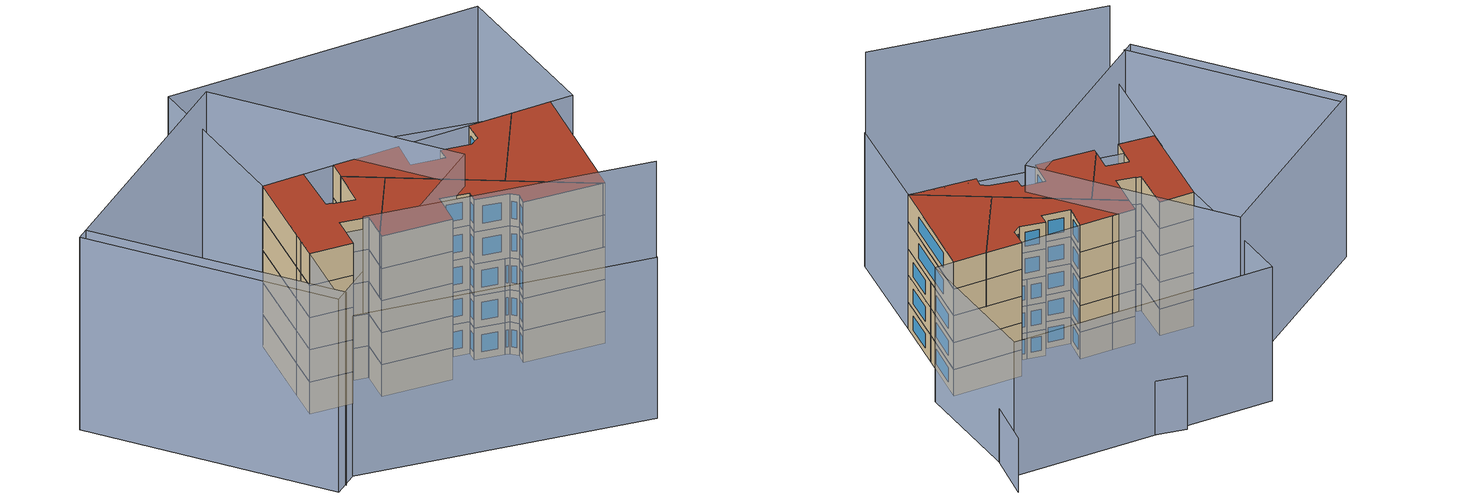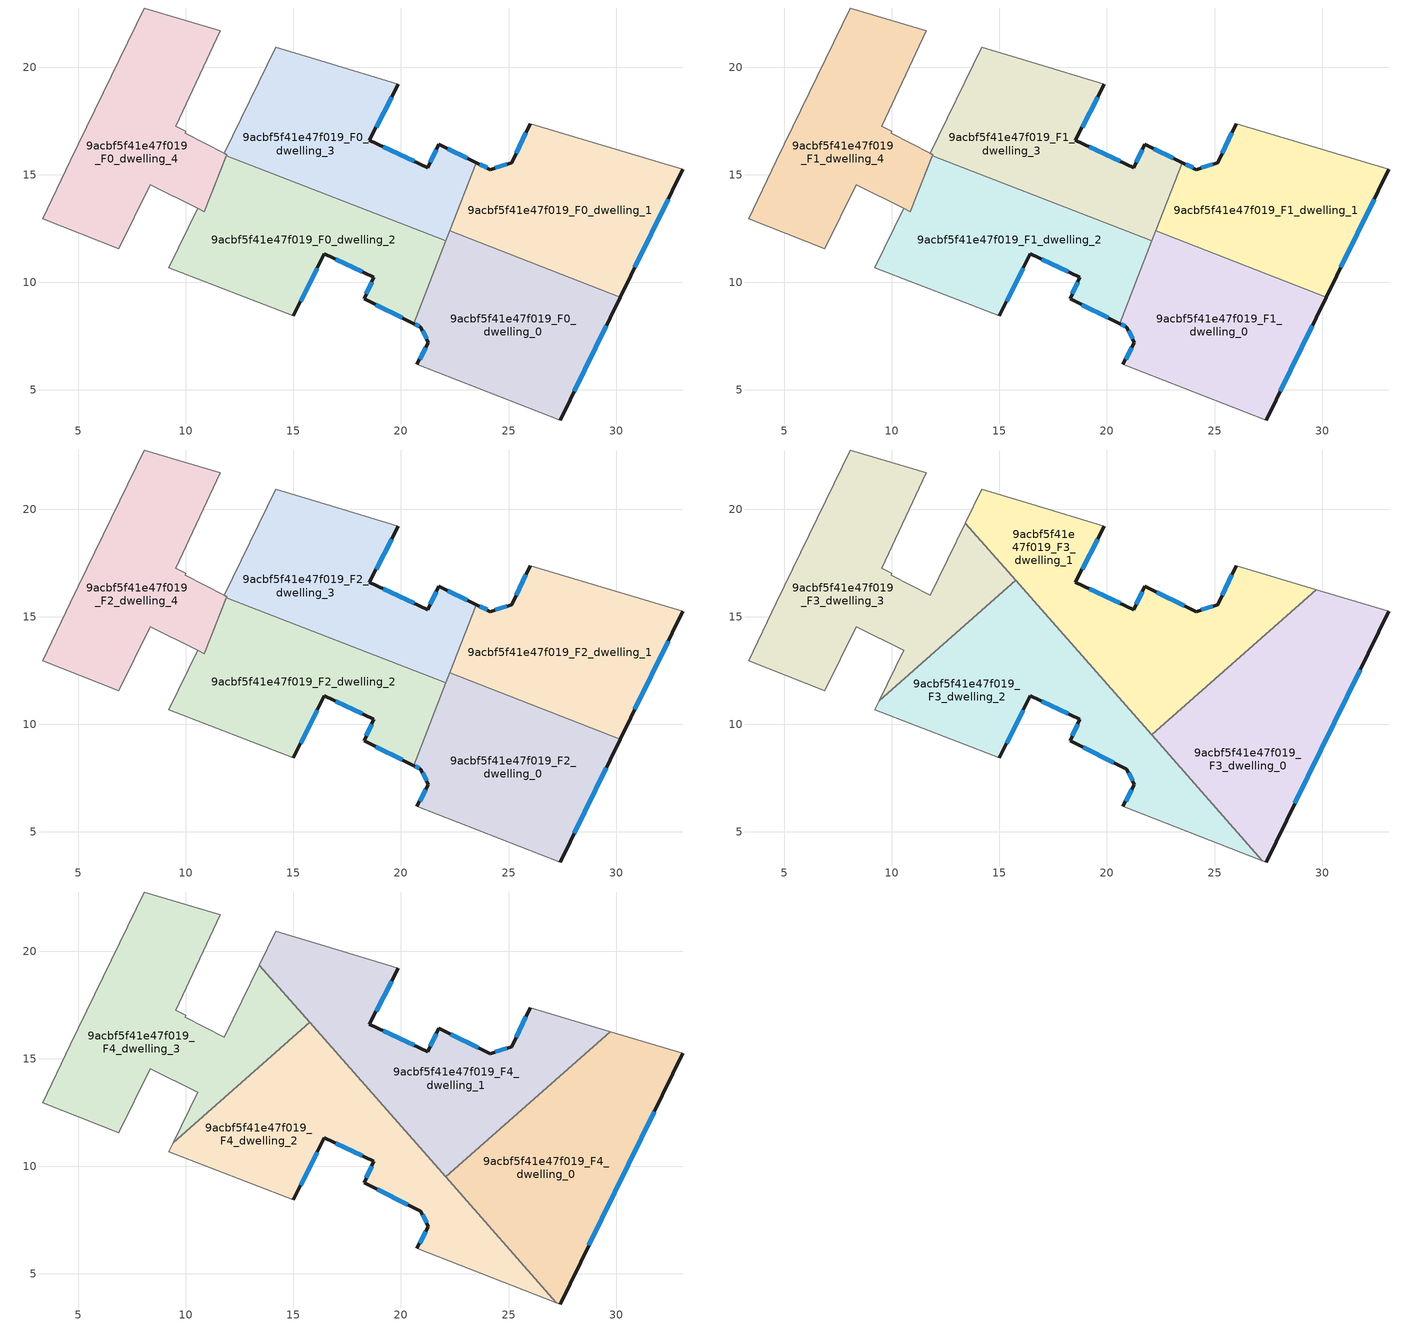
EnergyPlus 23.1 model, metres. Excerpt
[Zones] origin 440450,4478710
9acbf5f41e47f019_F0_dwelling_0
 floor ground (EU_floor_Construction): 30.19,9.32 27.4,3.6 20.74,6.2 21.27,7.2 20.92,7.92 20.59,8.08 22.27,12.39 z0
 wall outside (EU_wall_Construction): 20.59,8.08 20.92,7.92 21.27,7.2 20.74,6.2 / 27.4,3.6 30.19,9.32 z0:3
 wall to 9acbf5f41e47f019_F0_dwelling_1 (EU_wall_Construction): 30.19,9.32 22.27,12.39 z0:3
 wall adiabatic (EU_wall_Construction): 20.74,6.2 27.4,3.6 z0:3
 wall to 9acbf5f41e47f019_F0_dwelling_2 (EU_wall_Construction): 22.08,11.93 20.59,8.08 z0:3
 wall to 9acbf5f41e47f019_F0_dwelling_3 (EU_wall_Construction): 22.27,12.39 22.08,11.93 z0:3
 window (EU_Window_Construction): 21.15,6.97 20.86,6.43 / 21,7.75 21.19,7.37 / 20.67,8.04 20.84,7.96 / 28.05,4.94 29.54,7.98 z0.7:2.3
9acbf5f41e47f019_F0_dwelling_1
 floor ground (EU_floor_Construction): 33.1,15.26 30.19,9.32 22.27,12.39 23.5,15.56 24.16,15.24 25.14,15.57 26.01,17.38 z0
 wall outside (EU_wall_Construction): 26.01,17.38 25.14,15.57 24.16,15.24 23.5,15.56 / 30.19,9.32 33.1,15.26 z0:3
 wall adiabatic (EU_wall_Construction): 33.1,15.26 26.01,17.38 z0:3
 wall to 9acbf5f41e47f019_F0_dwelling_3 (EU_wall_Construction): 23.5,15.56 22.27,12.39 z0:3
 window (EU_Window_Construction): 24.91,15.49 24.39,15.32 / 25.8,16.95 25.35,15.99 / 30.87,10.71 32.42,13.87 / 24,15.32 23.65,15.49 z0.7:2.3
9acbf5f41e47f019_F0_dwelling_2
 floor ground (EU_floor_Construction): 22.09,11.92 20.59,8.08 18.28,9.24 18.74,10.23 16.44,11.34 15,8.44 9.2,10.67 10.55,13.44 10.87,13.28 11.88,15.89 z0
 wall outside (EU_wall_Construction): 15,8.44 16.44,11.34 18.74,10.23 18.28,9.24 20.59,8.08 z0:3
 wall adiabatic (EU_wall_Construction): 11.88,15.89 10.87,13.28 10.55,13.44 9.2,10.67 15,8.44 z0:3
 wall to 9acbf5f41e47f019_F0_dwelling_3 (EU_wall_Construction): 22.09,11.92 11.88,15.89 z0:3
 window (EU_Window_Construction): 18.83,8.97 20.05,8.35 / 18.63,10 18.39,9.47 / 16.98,11.08 18.2,10.49 / 15.33,9.12 16.1,10.66 z0.7:2.3
9acbf5f41e47f019_F0_dwelling_3
 floor ground (EU_floor_Construction): 19.87,19.2 18.53,16.61 21.25,15.33 21.76,16.41 23.5,15.56 22.09,11.92 11.88,15.89 11.9,15.94 11.78,15.99 14.18,20.92 16.5,20.23 z0
 wall outside (EU_wall_Construction): 23.5,15.56 21.76,16.41 21.25,15.33 18.53,16.61 19.87,19.2 z0:3
 wall adiabatic (EU_wall_Construction): 19.87,19.2 16.5,20.23 14.18,20.92 11.78,15.99 11.9,15.94 11.88,15.89 z0:3
 window (EU_Window_Construction): 18.84,17.21 19.56,18.6 / 20.61,15.63 19.17,16.31 / 21.64,16.16 21.37,15.58 / 23.09,15.76 22.17,16.21 z0.7:2.3
9acbf5f41e47f019_F0_dwelling_4
 floor ground (EU_floor_Construction): 11.59,21.69 9.54,17.24 9.99,17.02 9.97,16.92 11.78,16 11.9,15.93 10.87,13.28 10.55,13.44 8.35,14.53 6.88,11.57 3.35,12.96 4.62,15.65 8.07,22.75 z0
 wall adiabatic (EU_wall_Construction): 11.78,16 9.97,16.92 9.99,17.02 9.54,17.24 11.59,21.69 8.07,22.75 4.62,15.65 3.35,12.96 6.88,11.57 8.35,14.53 10.55,13.44 10.87,13.28 11.9,15.93 11.78,15.99 z0:3; 11.78,15.99,3 11.78,15.99,0 11.78,16,0
9acbf5f41e47f019_F1_dwelling_0
 floor to 9acbf5f41e47f019_F0_dwelling_0 (EU_floor_Construction): 30.19,9.32 27.4,3.6 20.74,6.2 21.27,7.2 20.92,7.92 20.59,8.08 22.27,12.39 z3
 wall outside (EU_wall_Construction): 20.59,8.08 20.92,7.92 21.27,7.2 20.74,6.2 / 27.4,3.6 30.19,9.32 z3:6
 wall to 9acbf5f41e47f019_F1_dwelling_1 (EU_wall_Construction): 30.19,9.32 22.27,12.39 z3:6
 wall adiabatic (EU_wall_Construction): 20.74,6.2 27.4,3.6 z3:6
 wall to 9acbf5f41e47f019_F1_dwelling_2 (EU_wall_Construction): 22.08,11.93 20.59,8.08 z3:6
 wall to 9acbf5f41e47f019_F1_dwelling_3 (EU_wall_Construction): 22.27,12.39 22.08,11.93 z3:6
 window (EU_Window_Construction): 21.15,6.97 20.86,6.43 / 21,7.75 21.19,7.37 / 20.67,8.04 20.84,7.96 / 28.05,4.94 29.54,7.98 z3.7:5.3
9acbf5f41e47f019_F1_dwelling_1
 floor to 9acbf5f41e47f019_F0_dwelling_1 (EU_floor_Construction): 33.1,15.26 30.19,9.32 22.27,12.39 23.5,15.56 24.16,15.24 25.14,15.57 26.01,17.38 z3
 wall outside (EU_wall_Construction): 26.01,17.38 25.14,15.57 24.16,15.24 23.5,15.56 / 30.19,9.32 33.1,15.26 z3:6
 wall adiabatic (EU_wall_Construction): 33.1,15.26 26.01,17.38 z3:6
 wall to 9acbf5f41e47f019_F1_dwelling_3 (EU_wall_Construction): 23.5,15.56 22.27,12.39 z3:6
 window (EU_Window_Construction): 24.91,15.49 24.39,15.32 / 25.8,16.95 25.35,15.99 / 30.87,10.71 32.42,13.87 / 24,15.32 23.65,15.49 z3.7:5.3
9acbf5f41e47f019_F1_dwelling_2
 floor to 9acbf5f41e47f019_F0_dwelling_2 (EU_floor_Construction): 22.09,11.92 20.59,8.08 18.28,9.24 18.74,10.23 16.44,11.34 15,8.44 9.2,10.67 10.55,13.44 10.87,13.28 11.88,15.89 z3
 wall outside (EU_wall_Construction): 15,8.44 16.44,11.34 18.74,10.23 18.28,9.24 20.59,8.08 z3:6
 wall adiabatic (EU_wall_Construction): 11.88,15.89 10.87,13.28 10.55,13.44 9.2,10.67 15,8.44 z3:6
 wall to 9acbf5f41e47f019_F1_dwelling_3 (EU_wall_Construction): 22.09,11.92 11.88,15.89 z3:6
 window (EU_Window_Construction): 18.83,8.97 20.05,8.35 / 18.63,10 18.39,9.47 / 16.98,11.08 18.2,10.49 / 15.33,9.12 16.1,10.66 z3.7:5.3
9acbf5f41e47f019_F1_dwelling_3
 floor to 9acbf5f41e47f019_F0_dwelling_3 (EU_floor_Construction): 19.87,19.2 18.53,16.61 21.25,15.33 21.76,16.41 23.5,15.56 22.09,11.92 11.88,15.89 11.9,15.94 11.78,15.99 14.18,20.92 16.5,20.23 z3
 wall outside (EU_wall_Construction): 23.5,15.56 21.76,16.41 21.25,15.33 18.53,16.61 19.87,19.2 z3:6
 wall adiabatic (EU_wall_Construction): 19.87,19.2 16.5,20.23 14.18,20.92 11.78,15.99 11.9,15.94 11.88,15.89 z3:6
 window (EU_Window_Construction): 18.84,17.21 19.56,18.6 / 20.61,15.63 19.17,16.31 / 21.64,16.16 21.37,15.58 / 23.09,15.76 22.17,16.21 z3.7:5.3
9acbf5f41e47f019_F1_dwelling_4
 floor to 9acbf5f41e47f019_F0_dwelling_4 (EU_floor_Construction): 11.59,21.69 9.54,17.24 9.99,17.02 9.97,16.92 11.78,15.99 11.9,15.93 10.87,13.28 10.55,13.44 8.35,14.53 6.88,11.57 3.35,12.96 4.62,15.65 8.07,22.75 z3
 wall adiabatic (EU_wall_Construction): 11.78,16 9.97,16.92 9.99,17.02 9.54,17.24 11.59,21.69 8.07,22.75 4.62,15.65 3.35,12.96 6.88,11.57 8.35,14.53 10.55,13.44 10.87,13.28 11.9,15.93 11.78,15.99 z3:6; 11.78,15.99,6 11.78,15.99,3 11.78,16,3
9acbf5f41e47f019_F2_dwelling_0
 floor to 9acbf5f41e47f019_F1_dwelling_0 (EU_floor_Construction): 30.19,9.32 27.4,3.6 20.74,6.2 21.27,7.2 20.92,7.92 20.59,8.08 22.27,12.39 z6
 wall outside (EU_wall_Construction): 20.59,8.08 20.92,7.92 21.27,7.2 20.74,6.2 / 27.4,3.6 30.19,9.32 z6:9
 wall to 9acbf5f41e47f019_F2_dwelling_1 (EU_wall_Construction): 30.19,9.32 22.27,12.39 z6:9
 wall adiabatic (EU_wall_Construction): 20.74,6.2 27.4,3.6 z6:9
 wall to 9acbf5f41e47f019_F2_dwelling_2 (EU_wall_Construction): 22.08,11.93 20.59,8.08 z6:9
 wall to 9acbf5f41e47f019_F2_dwelling_3 (EU_wall_Construction): 22.27,12.39 22.08,11.93 z6:9
 window (EU_Window_Construction): 21.15,6.97 20.86,6.43 / 21,7.75 21.19,7.37 / 20.67,8.04 20.84,7.96 / 28.05,4.94 29.54,7.98 z6.7:8.3
9acbf5f41e47f019_F2_dwelling_1
 floor to 9acbf5f41e47f019_F1_dwelling_1 (EU_floor_Construction): 33.1,15.26 30.19,9.32 22.27,12.39 23.5,15.56 24.16,15.24 25.14,15.57 26.01,17.38 z6
 wall outside (EU_wall_Construction): 26.01,17.38 25.14,15.57 24.16,15.24 23.5,15.56 / 30.19,9.32 33.1,15.26 z6:9
 wall adiabatic (EU_wall_Construction): 33.1,15.26 26.01,17.38 z6:9
 wall to 9acbf5f41e47f019_F2_dwelling_3 (EU_wall_Construction): 23.5,15.56 22.27,12.39 z6:9
 window (EU_Window_Construction): 24.91,15.49 24.39,15.32 / 25.8,16.95 25.35,15.99 / 30.87,10.71 32.42,13.87 / 24,15.32 23.65,15.49 z6.7:8.3
9acbf5f41e47f019_F2_dwelling_2
 floor to 9acbf5f41e47f019_F1_dwelling_2 (EU_floor_Construction): 22.09,11.92 20.59,8.08 18.28,9.24 18.74,10.23 16.44,11.34 15,8.44 9.2,10.67 10.55,13.44 10.87,13.28 11.88,15.89 z6
 wall outside (EU_wall_Construction): 15,8.44 16.44,11.34 18.74,10.23 18.28,9.24 20.59,8.08 z6:9
 wall adiabatic (EU_wall_Construction): 11.88,15.89 10.87,13.28 10.55,13.44 9.2,10.67 15,8.44 z6:9
 wall to 9acbf5f41e47f019_F2_dwelling_3 (EU_wall_Construction): 22.09,11.92 11.88,15.89 z6:9
 window (EU_Window_Construction): 18.83,8.97 20.05,8.35 / 18.63,10 18.39,9.47 / 16.98,11.08 18.2,10.49 / 15.33,9.12 16.1,10.66 z6.7:8.3
9acbf5f41e47f019_F2_dwelling_3
 floor to 9acbf5f41e47f019_F1_dwelling_3 (EU_floor_Construction): 19.87,19.2 18.53,16.61 21.25,15.33 21.76,16.41 23.5,15.56 22.09,11.92 11.88,15.89 11.9,15.94 11.78,15.99 14.18,20.92 16.5,20.23 z6
 wall outside (EU_wall_Construction): 23.5,15.56 21.76,16.41 21.25,15.33 18.53,16.61 19.87,19.2 z6:9
 wall adiabatic (EU_wall_Construction): 19.87,19.2 16.5,20.23 14.18,20.92 11.78,15.99 11.9,15.94 11.88,15.89 z6:9
 window (EU_Window_Construction): 18.84,17.21 19.56,18.6 / 20.61,15.63 19.17,16.31 / 21.64,16.16 21.37,15.58 / 23.09,15.76 22.17,16.21 z6.7:8.3
9acbf5f41e47f019_F2_dwelling_4
 floor to 9acbf5f41e47f019_F1_dwelling_4 (EU_floor_Construction): 11.59,21.69 9.54,17.24 9.99,17.02 9.97,16.92 11.78,15.99 11.9,15.93 10.87,13.28 10.55,13.44 8.35,14.53 6.88,11.57 3.35,12.96 4.62,15.65 8.07,22.75 z6
 wall adiabatic (EU_wall_Construction): 11.78,16 9.97,16.92 9.99,17.02 9.54,17.24 11.59,21.69 8.07,22.75 4.62,15.65 3.35,12.96 6.88,11.57 8.35,14.53 10.55,13.44 10.87,13.28 11.9,15.93 11.78,15.99 z6:9; 11.78,15.99,9 11.78,15.99,6 11.78,16,6
9acbf5f41e47f019_F3_dwelling_0
 floor to 9acbf5f41e47f019_F2_dwelling_0 (EU_floor_Construction): 30.19,9.32 27.4,3.6 27.22,3.67 22.07,9.52 24.39,11.57 z9
 floor to 9acbf5f41e47f019_F2_dwelling_1 (EU_floor_Construction): 33.1,15.26 30.19,9.32 24.39,11.57 29.73,16.26 z9
 wall outside (EU_wall_Construction): 27.4,3.6 33.1,15.26 z9:12
 wall adiabatic (EU_wall_Construction): 27.22,3.67 27.4,3.6 / 33.1,15.26 29.73,16.26 z9:12
 wall to 9acbf5f41e47f019_F3_dwelling_1 (EU_wall_Construction): 29.73,16.26 22.07,9.52 z9:12
 wall to 9acbf5f41e47f019_F3_dwelling_2 (EU_wall_Construction): 22.07,9.52 27.22,3.67 z9:12
 window (EU_Window_Construction): 28.73,6.33 31.76,12.53 z9.7:11.3
9acbf5f41e47f019_F3_dwelling_1
 floor to 9acbf5f41e47f019_F2_dwelling_1 (EU_floor_Construction): 29.73,16.26 24.39,11.57 22.27,12.39 23.5,15.56 24.16,15.24 25.14,15.57 26.01,17.38 z9
 floor to 9acbf5f41e47f019_F2_dwelling_3 (EU_floor_Construction): 19.87,19.2 18.53,16.61 21.25,15.33 21.76,16.41 23.5,15.56 22.09,11.92 18.84,13.18 13.41,19.35 14.18,20.92 16.5,20.23 z9
 floor to 9acbf5f41e47f019_F2_dwelling_2 (EU_floor_Construction): 22.09,11.92 21.43,10.24 18.84,13.18 z9
 floor to 9acbf5f41e47f019_F2_dwelling_0 (EU_floor_Construction): 24.39,11.57 22.07,9.52 21.43,10.24 22.27,12.39 z9
 wall outside (EU_wall_Construction): 26.01,17.38 25.14,15.57 24.16,15.24 21.76,16.41 21.25,15.33 / 21.24,15.33 18.53,16.61 19.87,19.2 z9:12; 21.25,15.33,12 21.25,15.33,9 21.24,15.33,9
 wall adiabatic (EU_wall_Construction): 29.73,16.26 26.01,17.38 / 19.87,19.2 16.5,20.23 14.18,20.92 13.41,19.35 z9:12
 wall to 9acbf5f41e47f019_F3_dwelling_3 (EU_wall_Construction): 13.41,19.35 15.75,16.69 z9:12
 wall to 9acbf5f41e47f019_F3_dwelling_2 (EU_wall_Construction): 15.75,16.69 22.07,9.52 z9:12
 window (EU_Window_Construction): 23.6,15.51 22.32,16.14 / 24.91,15.49 24.39,15.32 / 25.8,16.95 25.35,15.99 / 18.84,17.21 19.56,18.6 / 20.61,15.63 19.16,16.31 / 21.64,16.16 21.37,15.58 z9.7:11.3
9acbf5f41e47f019_F3_dwelling_2
 floor to 9acbf5f41e47f019_F2_dwelling_2 (EU_floor_Construction): 18.84,13.18 21.43,10.24 20.59,8.08 18.28,9.24 18.74,10.23 16.44,11.34 15,8.44 9.2,10.67 9.41,11.1 13.94,15.09 z9
 floor to 9acbf5f41e47f019_F2_dwelling_0 (EU_floor_Construction): 21.43,10.24 27.22,3.67 20.74,6.2 21.27,7.2 20.92,7.92 20.59,8.08 z9
 floor to 9acbf5f41e47f019_F2_dwelling_3 (EU_floor_Construction): 15.75,16.69 18.84,13.18 13.94,15.09 z9
 wall outside (EU_wall_Construction): 15,8.44 16.44,11.34 18.74,10.23 18.28,9.24 20.92,7.92 21.27,7.2 20.74,6.2 z9:12
 wall adiabatic (EU_wall_Construction): 9.41,11.1 9.2,10.67 15,8.44 / 20.74,6.2 27.22,3.67 z9:12
 wall to 9acbf5f41e47f019_F3_dwelling_3 (EU_wall_Construction): 15.75,16.69 9.41,11.1 z9:12
 window (EU_Window_Construction): 21.15,6.97 20.86,6.43 / 21,7.75 21.19,7.37 / 18.9,8.93 20.3,8.23 / 18.63,10 18.39,9.47 / 16.98,11.08 18.2,10.49 / 15.33,9.12 16.1,10.66 z9.7:11.3
9acbf5f41e47f019_F3_dwelling_3
 floor outside (EU_floor_Construction): 15.75,16.69 13.94,15.09 9.41,11.1 z9
 floor to 9acbf5f41e47f019_F2_dwelling_3 (EU_floor_Construction): 13.41,19.35 15.75,16.69 13.94,15.09 11.88,15.89 11.9,15.94 11.78,15.99 z9
 floor to 9acbf5f41e47f019_F2_dwelling_4 (EU_floor_Construction): 11.59,21.69 9.54,17.24 9.99,17.02 9.97,16.92 11.78,15.99 11.9,15.93 11.88,15.89 10.87,13.28 10.55,13.44 8.35,14.53 6.88,11.57 3.35,12.96 4.62,15.65 8.07,22.75 z9
 floor to 9acbf5f41e47f019_F2_dwelling_2 (EU_floor_Construction): 13.94,15.09 9.41,11.1 10.55,13.44 10.87,13.28 11.88,15.89 z9
 wall adiabatic (EU_wall_Construction): 13.41,19.35 11.78,15.99 9.97,16.92 9.99,17.02 9.54,17.24 11.59,21.69 8.07,22.75 4.62,15.65 3.35,12.96 6.88,11.57 8.35,14.53 10.55,13.44 9.41,11.1 z9:12
9acbf5f41e47f019_F4_dwelling_0
 floor to 9acbf5f41e47f019_F3_dwelling_0 (EU_floor_Construction): 33.1,15.26 27.4,3.6 27.22,3.67 22.07,9.52 29.73,16.26 z12
 wall outside (EU_wall_Construction): 27.4,3.6 33.1,15.26 z12:15
 wall adiabatic (EU_wall_Construction): 27.22,3.67 27.4,3.6 / 33.1,15.26 29.73,16.26 z12:15
 wall to 9acbf5f41e47f019_F4_dwelling_1 (EU_wall_Construction): 29.73,16.26 22.07,9.52 z12:15
 wall to 9acbf5f41e47f019_F4_dwelling_2 (EU_wall_Construction): 22.07,9.52 27.22,3.67 z12:15
 window (EU_Window_Construction): 28.73,6.33 31.76,12.53 z12.7:14.3
 roof outside (EU_roof_Construction): 27.4,3.6 33.1,15.26 29.73,16.26 22.07,9.52 27.22,3.67 z15
9acbf5f41e47f019_F4_dwelling_1
 floor to 9acbf5f41e47f019_F3_dwelling_1 (EU_floor_Construction): 29.73,16.26 22.07,9.52 13.41,19.35 14.18,20.92 16.5,20.23 19.87,19.2 18.53,16.61 21.24,15.33 21.76,16.41 24.16,15.24 25.14,15.57 26.01,17.38 z12
 wall outside (EU_wall_Construction): 26.01,17.38 25.14,15.57 24.16,15.24 21.76,16.41 21.25,15.33 / 21.24,15.33 18.53,16.61 19.87,19.2 z12:15; 21.25,15.33,15 21.25,15.33,12 21.24,15.33,12
 wall adiabatic (EU_wall_Construction): 29.73,16.26 26.01,17.38 / 19.87,19.2 16.5,20.23 14.18,20.92 13.41,19.35 z12:15
 wall to 9acbf5f41e47f019_F4_dwelling_3 (EU_wall_Construction): 13.41,19.35 15.75,16.69 z12:15
 wall to 9acbf5f41e47f019_F4_dwelling_2 (EU_wall_Construction): 15.75,16.69 22.07,9.52 z12:15
 window (EU_Window_Construction): 23.6,15.51 22.32,16.14 / 24.91,15.49 24.39,15.32 / 25.8,16.95 25.35,15.99 / 18.84,17.21 19.56,18.6 / 20.61,15.63 19.16,16.31 / 21.64,16.16 21.37,15.58 z12.7:14.3
 roof outside (EU_roof_Construction): 29.73,16.26 26.01,17.38 25.14,15.57 24.16,15.24 21.76,16.41 21.25,15.33 18.53,16.61 19.87,19.2 16.5,20.23 14.18,20.92 13.41,19.35 22.07,9.52 z15
9acbf5f41e47f019_F4_dwelling_2
 floor to 9acbf5f41e47f019_F3_dwelling_2 (EU_floor_Construction): 18.74,10.23 16.44,11.34 15,8.44 9.2,10.67 9.41,11.1 15.75,16.69 27.22,3.67 20.74,6.2 21.27,7.2 20.92,7.92 18.28,9.24 z12
 wall outside (EU_wall_Construction): 15,8.44 16.44,11.34 18.74,10.23 18.28,9.24 20.92,7.92 21.27,7.2 20.74,6.2 z12:15
 wall adiabatic (EU_wall_Construction): 9.41,11.1 9.2,10.67 15,8.44 / 20.74,6.2 27.22,3.67 z12:15
 wall to 9acbf5f41e47f019_F4_dwelling_3 (EU_wall_Construction): 15.75,16.69 9.41,11.1 z12:15
 window (EU_Window_Construction): 21.15,6.97 20.86,6.43 / 21,7.75 21.19,7.37 / 18.9,8.93 20.3,8.23 / 18.63,10 18.39,9.47 / 16.98,11.08 18.2,10.49 / 15.33,9.12 16.1,10.66 z12.7:14.3
 roof outside (EU_roof_Construction): 27.22,3.67 15.75,16.69 9.41,11.1 9.2,10.67 15,8.44 16.44,11.34 18.74,10.23 18.28,9.24 20.92,7.92 21.27,7.2 20.74,6.2 z15
9acbf5f41e47f019_F4_dwelling_3
 floor to 9acbf5f41e47f019_F3_dwelling_3 (EU_floor_Construction): 13.41,19.35 15.75,16.69 9.41,11.1 10.55,13.44 8.35,14.53 6.88,11.57 3.35,12.96 4.62,15.65 8.07,22.75 11.59,21.69 9.54,17.24 9.99,17.02 9.97,16.92 11.78,15.99 z12
 wall adiabatic (EU_wall_Construction): 13.41,19.35 11.78,15.99 9.97,16.92 9.99,17.02 9.54,17.24 11.59,21.69 8.07,22.75 4.62,15.65 3.35,12.96 6.88,11.57 8.35,14.53 10.55,13.44 9.41,11.1 z12:15
 roof outside (EU_roof_Construction): 15.75,16.69 13.41,19.35 11.78,15.99 9.97,16.92 9.99,17.02 9.54,17.24 11.59,21.69 8.07,22.75 4.62,15.65 3.35,12.96 6.88,11.57 8.35,14.53 10.55,13.44 9.41,11.1 z15
shading: -0.11,3.66 22.12,-7.17 z0:24; -10.02,24.78 -2.32,3.43 / -11.08,24.4 11.63,32.52 / 11.63,32.52 19.25,11.23 / 19.25,11.23 -3.47,3.11 / -3.47,3.11 -11.08,24.4 z0:18; 22.17,-7.22 -1.02,3.98 / -1.02,3.98 4.21,14.81 / 4.21,14.81 27.4,3.6 / 27.4,3.6 22.17,-7.22 / 35.02,14.66 8.06,22.75 / 8.06,22.75 12.51,37.55 / 12.51,37.55 39.47,29.46 / 39.47,29.46 35.02,14.66 z0:15; 41.24,31.72 38.63,26.69 / 38.63,26.69 21.88,35.38 z0:6
[Building]
EU S2 Campaign: North Axis=0; Terrain=City; Solar Distribution=FullExterior
[Site:Location]
Madrid: Latitude=40.5; Longitude=-3.5; Time Zone=1; Elevation=609
[SizingPeriod:WeatherFileDays]
AnnualSizingPeriod: Begin Month=1; Begin Day of Month=1; End Month=12; End Day of Month=31; Day of Week for Start Day=Monday; Use Weather File Daylight Saving Period=No; Use Weather File Rain and Snow Indicators=No
[MATERIAL]
EU_InternalMass_Material: Roughness=MediumRough; Thickness=0.1; Conductivity=1; Density=1800; Specific Heat=900; Thermal Absorptance=0.9; Solar Absorptance=0.7; Visible Absorptance=0.7
[MATERIAL:NOMASS] Roughness=MediumRough; Thermal Absorptance=0.9; Solar Absorptance=0.7; Visible Absorptance=0.7
Name | Thermal Resistance
EU_wall_NoMass | 0.419739
EU_roof_NoMass | 0.352165
EU_floor_NoMass | 0.608284
[WINDOWMATERIAL:SIMPLEGLAZINGSYSTEM]
EU_Window_SimpleGlazing: UFactor=4.8352; Solar Heat Gain Coefficient=0.85; Visible Transmittance=0.85
[CONSTRUCTION]
EU_wall_Construction: EU_wall_NoMass
EU_roof_Construction: EU_roof_NoMass
EU_floor_Construction: EU_floor_NoMass
EU_InternalMass_Construction: EU_InternalMass_Material
EU_Window_Construction: EU_Window_SimpleGlazing
[ZONE] Type=1; Multiplier=1; Ceiling Height=autocalculate; Floor Area=autocalculate; Part of Total Floor Area=Yes
Name | Volume
9acbf5f41e47f019_F0_dwelling_0; 9acbf5f41e47f019_F1_dwelling_0; 9acbf5f41e47f019_F2_dwelling_0 | 152.292
9acbf5f41e47f019_F3_dwelling_0; 9acbf5f41e47f019_F4_dwelling_0 | 190.3125
9acbf5f41e47f019_F0_dwelling_1; 9acbf5f41e47f019_F1_dwelling_1; 9acbf5f41e47f019_F2_dwelling_1 | 152.289
9acbf5f41e47f019_F3_dwelling_1; 9acbf5f41e47f019_F4_dwelling_1 | 190.345
9acbf5f41e47f019_F0_dwelling_2; 9acbf5f41e47f019_F1_dwelling_2; 9acbf5f41e47f019_F2_dwelling_2 | 156.729
9acbf5f41e47f019_F3_dwelling_2; 9acbf5f41e47f019_F4_dwelling_2 | 190.397
9acbf5f41e47f019_F0_dwelling_3; 9acbf5f41e47f019_F1_dwelling_3; 9acbf5f41e47f019_F2_dwelling_3 | 152.59
9acbf5f41e47f019_F3_dwelling_3; 9acbf5f41e47f019_F4_dwelling_3 | 190.436
9acbf5f41e47f019_F0_dwelling_4 | 147.595
9acbf5f41e47f019_F1_dwelling_4; 9acbf5f41e47f019_F2_dwelling_4 | 147.597
[INTERNALMASS] Construction=EU_InternalMass_Construction
Name | Zone or ZoneList | Surface Area
9acbf5f41e47f019_F0_dwelling_0_EU_InternalMass | 9acbf5f41e47f019_F0_dwelling_0 | 50.7627
9acbf5f41e47f019_F0_dwelling_1_EU_InternalMass | 9acbf5f41e47f019_F0_dwelling_1 | 50.7638
9acbf5f41e47f019_F0_dwelling_2_EU_InternalMass | 9acbf5f41e47f019_F0_dwelling_2 | 52.2445
9acbf5f41e47f019_F0_dwelling_3_EU_InternalMass | 9acbf5f41e47f019_F0_dwelling_3 | 50.8629
9acbf5f41e47f019_F0_dwelling_4_EU_InternalMass | 9acbf5f41e47f019_F0_dwelling_4 | 49.2003
9acbf5f41e47f019_F1_dwelling_0_EU_InternalMass | 9acbf5f41e47f019_F1_dwelling_0 | 50.7627
9acbf5f41e47f019_F1_dwelling_1_EU_InternalMass | 9acbf5f41e47f019_F1_dwelling_1 | 50.7638
9acbf5f41e47f019_F1_dwelling_2_EU_InternalMass | 9acbf5f41e47f019_F1_dwelling_2 | 52.2445
9acbf5f41e47f019_F1_dwelling_3_EU_InternalMass | 9acbf5f41e47f019_F1_dwelling_3 | 50.8629
9acbf5f41e47f019_F1_dwelling_4_EU_InternalMass | 9acbf5f41e47f019_F1_dwelling_4 | 49.2003
9acbf5f41e47f019_F2_dwelling_0_EU_InternalMass | 9acbf5f41e47f019_F2_dwelling_0 | 50.7627
9acbf5f41e47f019_F2_dwelling_1_EU_InternalMass | 9acbf5f41e47f019_F2_dwelling_1 | 50.7638
9acbf5f41e47f019_F2_dwelling_2_EU_InternalMass | 9acbf5f41e47f019_F2_dwelling_2 | 52.2445
9acbf5f41e47f019_F2_dwelling_3_EU_InternalMass | 9acbf5f41e47f019_F2_dwelling_3 | 50.8629
9acbf5f41e47f019_F2_dwelling_4_EU_InternalMass | 9acbf5f41e47f019_F2_dwelling_4 | 49.2003
9acbf5f41e47f019_F3_dwelling_0_EU_InternalMass | 9acbf5f41e47f019_F3_dwelling_0 | 63.4372
9acbf5f41e47f019_F3_dwelling_1_EU_InternalMass | 9acbf5f41e47f019_F3_dwelling_1 | 63.4423
9acbf5f41e47f019_F3_dwelling_2_EU_InternalMass | 9acbf5f41e47f019_F3_dwelling_2 | 63.4662
9acbf5f41e47f019_F3_dwelling_3_EU_InternalMass | 9acbf5f41e47f019_F3_dwelling_3 | 63.4777
9acbf5f41e47f019_F4_dwelling_0_EU_InternalMass | 9acbf5f41e47f019_F4_dwelling_0 | 63.4372
9acbf5f41e47f019_F4_dwelling_1_EU_InternalMass | 9acbf5f41e47f019_F4_dwelling_1 | 63.4423
9acbf5f41e47f019_F4_dwelling_2_EU_InternalMass | 9acbf5f41e47f019_F4_dwelling_2 | 63.4662
9acbf5f41e47f019_F4_dwelling_3_EU_InternalMass | 9acbf5f41e47f019_F4_dwelling_3 | 63.4777
[OTHEREQUIPMENT] Fuel Type=Electricity; Design Level Calculation Method=Watts/Area; Power per Zone Floor Area=1; Fraction Latent=0; Fraction Radiant=0; Fraction Lost=0; Carbon Dioxide Generation Rate=0; EndUse Subcategory=EU_Step8_InternalGains
Name | Zone or ZoneList or Space or SpaceList | Schedule
EU_Step8_InternalGain_9acbf5f41e47f019_F0_dwelling_0_f000 | 9acbf5f41e47f019_F0_dwelling_0 | EU_Step8_GainSchedule_9acbf5f41e47f019_F0_dwelling_0_f000
EU_Step8_InternalGain_9acbf5f41e47f019_F0_dwelling_1_f000 | 9acbf5f41e47f019_F0_dwelling_1 | EU_Step8_GainSchedule_9acbf5f41e47f019_F0_dwelling_1_f000
EU_Step8_InternalGain_9acbf5f41e47f019_F0_dwelling_2_f000 | 9acbf5f41e47f019_F0_dwelling_2 | EU_Step8_GainSchedule_9acbf5f41e47f019_F0_dwelling_2_f000
EU_Step8_InternalGain_9acbf5f41e47f019_F0_dwelling_3_f000 | 9acbf5f41e47f019_F0_dwelling_3 | EU_Step8_GainSchedule_9acbf5f41e47f019_F0_dwelling_3_f000
EU_Step8_InternalGain_9acbf5f41e47f019_F0_dwelling_4_f000 | 9acbf5f41e47f019_F0_dwelling_4 | EU_Step8_GainSchedule_9acbf5f41e47f019_F0_dwelling_4_f000
EU_Step8_InternalGain_9acbf5f41e47f019_F1_dwelling_0_f000 | 9acbf5f41e47f019_F1_dwelling_0 | EU_Step8_GainSchedule_9acbf5f41e47f019_F1_dwelling_0_f000
EU_Step8_InternalGain_9acbf5f41e47f019_F1_dwelling_1_f000 | 9acbf5f41e47f019_F1_dwelling_1 | EU_Step8_GainSchedule_9acbf5f41e47f019_F1_dwelling_1_f000
EU_Step8_InternalGain_9acbf5f41e47f019_F1_dwelling_2_f000 | 9acbf5f41e47f019_F1_dwelling_2 | EU_Step8_GainSchedule_9acbf5f41e47f019_F1_dwelling_2_f000
EU_Step8_InternalGain_9acbf5f41e47f019_F1_dwelling_3_f000 | 9acbf5f41e47f019_F1_dwelling_3 | EU_Step8_GainSchedule_9acbf5f41e47f019_F1_dwelling_3_f000
EU_Step8_InternalGain_9acbf5f41e47f019_F1_dwelling_4_f000 | 9acbf5f41e47f019_F1_dwelling_4 | EU_Step8_GainSchedule_9acbf5f41e47f019_F1_dwelling_4_f000
EU_Step8_InternalGain_9acbf5f41e47f019_F2_dwelling_0_f000 | 9acbf5f41e47f019_F2_dwelling_0 | EU_Step8_GainSchedule_9acbf5f41e47f019_F2_dwelling_0_f000
EU_Step8_InternalGain_9acbf5f41e47f019_F2_dwelling_1_f000 | 9acbf5f41e47f019_F2_dwelling_1 | EU_Step8_GainSchedule_9acbf5f41e47f019_F2_dwelling_1_f000
EU_Step8_InternalGain_9acbf5f41e47f019_F2_dwelling_2_f000 | 9acbf5f41e47f019_F2_dwelling_2 | EU_Step8_GainSchedule_9acbf5f41e47f019_F2_dwelling_2_f000
EU_Step8_InternalGain_9acbf5f41e47f019_F2_dwelling_3_f000 | 9acbf5f41e47f019_F2_dwelling_3 | EU_Step8_GainSchedule_9acbf5f41e47f019_F2_dwelling_3_f000
EU_Step8_InternalGain_9acbf5f41e47f019_F2_dwelling_4_f000 | 9acbf5f41e47f019_F2_dwelling_4 | EU_Step8_GainSchedule_9acbf5f41e47f019_F2_dwelling_4_f000
EU_Step8_InternalGain_9acbf5f41e47f019_F3_dwelling_0_f000 | 9acbf5f41e47f019_F3_dwelling_0 | EU_Step8_GainSchedule_9acbf5f41e47f019_F3_dwelling_0_f000
EU_Step8_InternalGain_9acbf5f41e47f019_F3_dwelling_1_f000 | 9acbf5f41e47f019_F3_dwelling_1 | EU_Step8_GainSchedule_9acbf5f41e47f019_F3_dwelling_1_f000
EU_Step8_InternalGain_9acbf5f41e47f019_F3_dwelling_2_f000 | 9acbf5f41e47f019_F3_dwelling_2 | EU_Step8_GainSchedule_9acbf5f41e47f019_F3_dwelling_2_f000
EU_Step8_InternalGain_9acbf5f41e47f019_F3_dwelling_3_f000 | 9acbf5f41e47f019_F3_dwelling_3 | EU_Step8_GainSchedule_9acbf5f41e47f019_F3_dwelling_3_f000
EU_Step8_InternalGain_9acbf5f41e47f019_F4_dwelling_0_f000 | 9acbf5f41e47f019_F4_dwelling_0 | EU_Step8_GainSchedule_9acbf5f41e47f019_F4_dwelling_0_f000
EU_Step8_InternalGain_9acbf5f41e47f019_F4_dwelling_1_f000 | 9acbf5f41e47f019_F4_dwelling_1 | EU_Step8_GainSchedule_9acbf5f41e47f019_F4_dwelling_1_f000
EU_Step8_InternalGain_9acbf5f41e47f019_F4_dwelling_2_f000 | 9acbf5f41e47f019_F4_dwelling_2 | EU_Step8_GainSchedule_9acbf5f41e47f019_F4_dwelling_2_f000
EU_Step8_InternalGain_9acbf5f41e47f019_F4_dwelling_3_f000 | 9acbf5f41e47f019_F4_dwelling_3 | EU_Step8_GainSchedule_9acbf5f41e47f019_F4_dwelling_3_f000
[ZONEVENTILATION:DESIGNFLOWRATE] Schedule=EU_AlwaysOn; Design Flow Rate Calculation Method=AirChanges/Hour; Air Changes per Hour=0.703302; Ventilation Type=Natural; Fan Pressure Rise=0; Fan Total Efficiency=1; Constant Term Coefficient=1; Temperature Term Coefficient=0; Velocity Term Coefficient=0; Velocity Squared Term Coefficient=0; Minimum Indoor Temperature=-100; Maximum Indoor Temperature=100; Delta Temperature=-100; Minimum Outdoor Temperature=-100; Maximum Outdoor Temperature=100; Maximum Wind Speed=40
Name | Zone or ZoneList or Space or SpaceList
EU_ConstantAir_9acbf5f41e47f019_F0_dwelling_0 | 9acbf5f41e47f019_F0_dwelling_0
EU_ConstantAir_9acbf5f41e47f019_F0_dwelling_1 | 9acbf5f41e47f019_F0_dwelling_1
EU_ConstantAir_9acbf5f41e47f019_F0_dwelling_2 | 9acbf5f41e47f019_F0_dwelling_2
EU_ConstantAir_9acbf5f41e47f019_F0_dwelling_3 | 9acbf5f41e47f019_F0_dwelling_3
EU_ConstantAir_9acbf5f41e47f019_F0_dwelling_4 | 9acbf5f41e47f019_F0_dwelling_4
EU_ConstantAir_9acbf5f41e47f019_F1_dwelling_0 | 9acbf5f41e47f019_F1_dwelling_0
EU_ConstantAir_9acbf5f41e47f019_F1_dwelling_1 | 9acbf5f41e47f019_F1_dwelling_1
EU_ConstantAir_9acbf5f41e47f019_F1_dwelling_2 | 9acbf5f41e47f019_F1_dwelling_2
EU_ConstantAir_9acbf5f41e47f019_F1_dwelling_3 | 9acbf5f41e47f019_F1_dwelling_3
EU_ConstantAir_9acbf5f41e47f019_F1_dwelling_4 | 9acbf5f41e47f019_F1_dwelling_4
EU_ConstantAir_9acbf5f41e47f019_F2_dwelling_0 | 9acbf5f41e47f019_F2_dwelling_0
EU_ConstantAir_9acbf5f41e47f019_F2_dwelling_1 | 9acbf5f41e47f019_F2_dwelling_1
EU_ConstantAir_9acbf5f41e47f019_F2_dwelling_2 | 9acbf5f41e47f019_F2_dwelling_2
EU_ConstantAir_9acbf5f41e47f019_F2_dwelling_3 | 9acbf5f41e47f019_F2_dwelling_3
EU_ConstantAir_9acbf5f41e47f019_F2_dwelling_4 | 9acbf5f41e47f019_F2_dwelling_4
EU_ConstantAir_9acbf5f41e47f019_F3_dwelling_0 | 9acbf5f41e47f019_F3_dwelling_0
EU_ConstantAir_9acbf5f41e47f019_F3_dwelling_1 | 9acbf5f41e47f019_F3_dwelling_1
EU_ConstantAir_9acbf5f41e47f019_F3_dwelling_2 | 9acbf5f41e47f019_F3_dwelling_2
EU_ConstantAir_9acbf5f41e47f019_F3_dwelling_3 | 9acbf5f41e47f019_F3_dwelling_3
EU_ConstantAir_9acbf5f41e47f019_F4_dwelling_0 | 9acbf5f41e47f019_F4_dwelling_0
EU_ConstantAir_9acbf5f41e47f019_F4_dwelling_1 | 9acbf5f41e47f019_F4_dwelling_1
EU_ConstantAir_9acbf5f41e47f019_F4_dwelling_2 | 9acbf5f41e47f019_F4_dwelling_2
EU_ConstantAir_9acbf5f41e47f019_F4_dwelling_3 | 9acbf5f41e47f019_F4_dwelling_3
[HVACTEMPLATE:THERMOSTAT] Constant Heating Setpoint=20; Constant Cooling Setpoint=50
EU_HeatOnly_9acbf5f41e47f019_F0_dwelling_0; EU_HeatOnly_9acbf5f41e47f019_F0_dwelling_1; EU_HeatOnly_9acbf5f41e47f019_F0_dwelling_2; EU_HeatOnly_9acbf5f41e47f019_F0_dwelling_3; EU_HeatOnly_9acbf5f41e47f019_F0_dwelling_4; EU_HeatOnly_9acbf5f41e47f019_F1_dwelling_0; EU_HeatOnly_9acbf5f41e47f019_F1_dwelling_1; EU_HeatOnly_9acbf5f41e47f019_F1_dwelling_2; EU_HeatOnly_9acbf5f41e47f019_F1_dwelling_3; EU_HeatOnly_9acbf5f41e47f019_F1_dwelling_4; EU_HeatOnly_9acbf5f41e47f019_F2_dwelling_0; EU_HeatOnly_9acbf5f41e47f019_F2_dwelling_1; EU_HeatOnly_9acbf5f41e47f019_F2_dwelling_2; EU_HeatOnly_9acbf5f41e47f019_F2_dwelling_3; EU_HeatOnly_9acbf5f41e47f019_F2_dwelling_4; EU_HeatOnly_9acbf5f41e47f019_F3_dwelling_0; EU_HeatOnly_9acbf5f41e47f019_F3_dwelling_1; EU_HeatOnly_9acbf5f41e47f019_F3_dwelling_2; EU_HeatOnly_9acbf5f41e47f019_F3_dwelling_3; EU_HeatOnly_9acbf5f41e47f019_F4_dwelling_0; EU_HeatOnly_9acbf5f41e47f019_F4_dwelling_1; EU_HeatOnly_9acbf5f41e47f019_F4_dwelling_2; EU_HeatOnly_9acbf5f41e47f019_F4_dwelling_3
[HVACTEMPLATE:ZONE:IDEALLOADSAIRSYSTEM] System Availability Schedule=EU_AlwaysOn; Maximum Heating Supply Air Temperature=50; Minimum Cooling Supply Air Temperature=13; Maximum Heating Supply Air Humidity Ratio=0.0156; Minimum Cooling Supply Air Humidity Ratio=0.0077; Heating Limit=NoLimit; Cooling Limit=NoLimit; Heating Availability Schedule=EU_AlwaysOn; Cooling Availability Schedule=EU_CoolingOff; Dehumidification Control Type=ConstantSensibleHeatRatio; Cooling Sensible Heat Ratio=0.7; Dehumidification Setpoint=60; Humidification Control Type=None; Humidification Setpoint=30; Outdoor Air Method=None; Outdoor Air Flow Rate per Person=0.00944; Outdoor Air Flow Rate per Zone Floor Area=0; Outdoor Air Flow Rate per Zone=0; Demand Controlled Ventilation Type=None; Outdoor Air Economizer Type=NoEconomizer; Heat Recovery Type=None; Sensible Heat Recovery Effectiveness=0.7; Latent Heat Recovery Effectiveness=0.65
Name | Template Thermostat
9acbf5f41e47f019_F0_dwelling_0 | EU_HeatOnly_9acbf5f41e47f019_F0_dwelling_0
9acbf5f41e47f019_F0_dwelling_1 | EU_HeatOnly_9acbf5f41e47f019_F0_dwelling_1
9acbf5f41e47f019_F0_dwelling_2 | EU_HeatOnly_9acbf5f41e47f019_F0_dwelling_2
9acbf5f41e47f019_F0_dwelling_3 | EU_HeatOnly_9acbf5f41e47f019_F0_dwelling_3
9acbf5f41e47f019_F0_dwelling_4 | EU_HeatOnly_9acbf5f41e47f019_F0_dwelling_4
9acbf5f41e47f019_F1_dwelling_0 | EU_HeatOnly_9acbf5f41e47f019_F1_dwelling_0
9acbf5f41e47f019_F1_dwelling_1 | EU_HeatOnly_9acbf5f41e47f019_F1_dwelling_1
9acbf5f41e47f019_F1_dwelling_2 | EU_HeatOnly_9acbf5f41e47f019_F1_dwelling_2
9acbf5f41e47f019_F1_dwelling_3 | EU_HeatOnly_9acbf5f41e47f019_F1_dwelling_3
9acbf5f41e47f019_F1_dwelling_4 | EU_HeatOnly_9acbf5f41e47f019_F1_dwelling_4
9acbf5f41e47f019_F2_dwelling_0 | EU_HeatOnly_9acbf5f41e47f019_F2_dwelling_0
9acbf5f41e47f019_F2_dwelling_1 | EU_HeatOnly_9acbf5f41e47f019_F2_dwelling_1
9acbf5f41e47f019_F2_dwelling_2 | EU_HeatOnly_9acbf5f41e47f019_F2_dwelling_2
9acbf5f41e47f019_F2_dwelling_3 | EU_HeatOnly_9acbf5f41e47f019_F2_dwelling_3
9acbf5f41e47f019_F2_dwelling_4 | EU_HeatOnly_9acbf5f41e47f019_F2_dwelling_4
9acbf5f41e47f019_F3_dwelling_0 | EU_HeatOnly_9acbf5f41e47f019_F3_dwelling_0
9acbf5f41e47f019_F3_dwelling_1 | EU_HeatOnly_9acbf5f41e47f019_F3_dwelling_1
9acbf5f41e47f019_F3_dwelling_2 | EU_HeatOnly_9acbf5f41e47f019_F3_dwelling_2
9acbf5f41e47f019_F3_dwelling_3 | EU_HeatOnly_9acbf5f41e47f019_F3_dwelling_3
9acbf5f41e47f019_F4_dwelling_0 | EU_HeatOnly_9acbf5f41e47f019_F4_dwelling_0
9acbf5f41e47f019_F4_dwelling_1 | EU_HeatOnly_9acbf5f41e47f019_F4_dwelling_1
9acbf5f41e47f019_F4_dwelling_2 | EU_HeatOnly_9acbf5f41e47f019_F4_dwelling_2
9acbf5f41e47f019_F4_dwelling_3 | EU_HeatOnly_9acbf5f41e47f019_F4_dwelling_3
[SIZING:ZONE] Zone Cooling Design Supply Air Temperature Input Method=SupplyAirTemperature; Zone Cooling Design Supply Air Temperature=13; Zone Heating Design Supply Air Temperature Input Method=SupplyAirTemperature; Zone Heating Design Supply Air Temperature=50; Zone Cooling Design Supply Air Humidity Ratio=0.008; Zone Heating Design Supply Air Humidity Ratio=0.008; Cooling Design Air Flow Method=DesignDay; Cooling Design Air Flow Rate=0; Cooling Minimum Air Flow per Zone Floor Area=0.000762; Cooling Minimum Air Flow=0; Cooling Minimum Air Flow Fraction=0.2; Heating Design Air Flow Method=DesignDay; Heating Design Air Flow Rate=0; Heating Maximum Air Flow per Zone Floor Area=0.002032; Heating Maximum Air Flow=0.141576; Heating Maximum Air Flow Fraction=0.3; Account for Dedicated Outdoor Air System=No; Dedicated Outdoor Air System Control Strategy=NeutralSupplyAir; Dedicated Outdoor Air Low Setpoint Temperature for Design=autosize; Dedicated Outdoor Air High Setpoint Temperature for Design=autosize; Zone Load Sizing Method=Sensible Load Only No Latent Load; Zone Latent Cooling Design Supply Air Humidity Ratio Input Method=HumidityRatioDifference; Zone Cooling Design Supply Air Humidity Ratio Difference=0.005; Zone Latent Heating Design Supply Air Humidity Ratio Input Method=HumidityRatioDifference; Zone Humidification Design Supply Air Humidity Ratio Difference=0.005
9acbf5f41e47f019_F0_dwelling_0; 9acbf5f41e47f019_F0_dwelling_1; 9acbf5f41e47f019_F0_dwelling_2; 9acbf5f41e47f019_F0_dwelling_3; 9acbf5f41e47f019_F0_dwelling_4; 9acbf5f41e47f019_F1_dwelling_0; 9acbf5f41e47f019_F1_dwelling_1; 9acbf5f41e47f019_F1_dwelling_2; 9acbf5f41e47f019_F1_dwelling_3; 9acbf5f41e47f019_F1_dwelling_4; 9acbf5f41e47f019_F2_dwelling_0; 9acbf5f41e47f019_F2_dwelling_1; 9acbf5f41e47f019_F2_dwelling_2; 9acbf5f41e47f019_F2_dwelling_3; 9acbf5f41e47f019_F2_dwelling_4; 9acbf5f41e47f019_F3_dwelling_0; 9acbf5f41e47f019_F3_dwelling_1; 9acbf5f41e47f019_F3_dwelling_2; 9acbf5f41e47f019_F3_dwelling_3; 9acbf5f41e47f019_F4_dwelling_0; 9acbf5f41e47f019_F4_dwelling_1; 9acbf5f41e47f019_F4_dwelling_2; 9acbf5f41e47f019_F4_dwelling_3
[SCHEDULE:CONSTANT]
Name | Hourly Value
EU_AlwaysOn | 1
EU_CoolingOff | 0
[SCHEDULE:FILE] Column Number=1; Rows to Skip at Top=0; Number of Hours of Data=8760; Column Separator=Comma; Interpolate to Timestep=No; Minutes per Item=60; Adjust Schedule for Daylight Savings=Yes
Name | File
EU_Step8_GainSchedule_9acbf5f41e47f019_F0_dwelling_0_f000 | ../../schedules/9acbf5f41e47f019/9acbf5f41e47f019_F0_dwelling_0_f000_gain.csv
EU_Step8_GainSchedule_9acbf5f41e47f019_F0_dwelling_1_f000 | ../../schedules/9acbf5f41e47f019/9acbf5f41e47f019_F0_dwelling_1_f000_gain.csv
EU_Step8_GainSchedule_9acbf5f41e47f019_F0_dwelling_2_f000 | ../../schedules/9acbf5f41e47f019/9acbf5f41e47f019_F0_dwelling_2_f000_gain.csv
EU_Step8_GainSchedule_9acbf5f41e47f019_F0_dwelling_3_f000 | ../../schedules/9acbf5f41e47f019/9acbf5f41e47f019_F0_dwelling_3_f000_gain.csv
EU_Step8_GainSchedule_9acbf5f41e47f019_F0_dwelling_4_f000 | ../../schedules/9acbf5f41e47f019/9acbf5f41e47f019_F0_dwelling_4_f000_gain.csv
EU_Step8_GainSchedule_9acbf5f41e47f019_F1_dwelling_0_f000 | ../../schedules/9acbf5f41e47f019/9acbf5f41e47f019_F1_dwelling_0_f000_gain.csv
EU_Step8_GainSchedule_9acbf5f41e47f019_F1_dwelling_1_f000 | ../../schedules/9acbf5f41e47f019/9acbf5f41e47f019_F1_dwelling_1_f000_gain.csv
EU_Step8_GainSchedule_9acbf5f41e47f019_F1_dwelling_2_f000 | ../../schedules/9acbf5f41e47f019/9acbf5f41e47f019_F1_dwelling_2_f000_gain.csv
EU_Step8_GainSchedule_9acbf5f41e47f019_F1_dwelling_3_f000 | ../../schedules/9acbf5f41e47f019/9acbf5f41e47f019_F1_dwelling_3_f000_gain.csv
EU_Step8_GainSchedule_9acbf5f41e47f019_F1_dwelling_4_f000 | ../../schedules/9acbf5f41e47f019/9acbf5f41e47f019_F1_dwelling_4_f000_gain.csv
EU_Step8_GainSchedule_9acbf5f41e47f019_F2_dwelling_0_f000 | ../../schedules/9acbf5f41e47f019/9acbf5f41e47f019_F2_dwelling_0_f000_gain.csv
EU_Step8_GainSchedule_9acbf5f41e47f019_F2_dwelling_1_f000 | ../../schedules/9acbf5f41e47f019/9acbf5f41e47f019_F2_dwelling_1_f000_gain.csv
EU_Step8_GainSchedule_9acbf5f41e47f019_F2_dwelling_2_f000 | ../../schedules/9acbf5f41e47f019/9acbf5f41e47f019_F2_dwelling_2_f000_gain.csv
EU_Step8_GainSchedule_9acbf5f41e47f019_F2_dwelling_3_f000 | ../../schedules/9acbf5f41e47f019/9acbf5f41e47f019_F2_dwelling_3_f000_gain.csv
EU_Step8_GainSchedule_9acbf5f41e47f019_F2_dwelling_4_f000 | ../../schedules/9acbf5f41e47f019/9acbf5f41e47f019_F2_dwelling_4_f000_gain.csv
EU_Step8_GainSchedule_9acbf5f41e47f019_F3_dwelling_0_f000 | ../../schedules/9acbf5f41e47f019/9acbf5f41e47f019_F3_dwelling_0_f000_gain.csv
EU_Step8_GainSchedule_9acbf5f41e47f019_F3_dwelling_1_f000 | ../../schedules/9acbf5f41e47f019/9acbf5f41e47f019_F3_dwelling_1_f000_gain.csv
EU_Step8_GainSchedule_9acbf5f41e47f019_F3_dwelling_2_f000 | ../../schedules/9acbf5f41e47f019/9acbf5f41e47f019_F3_dwelling_2_f000_gain.csv
EU_Step8_GainSchedule_9acbf5f41e47f019_F3_dwelling_3_f000 | ../../schedules/9acbf5f41e47f019/9acbf5f41e47f019_F3_dwelling_3_f000_gain.csv
EU_Step8_GainSchedule_9acbf5f41e47f019_F4_dwelling_0_f000 | ../../schedules/9acbf5f41e47f019/9acbf5f41e47f019_F4_dwelling_0_f000_gain.csv
EU_Step8_GainSchedule_9acbf5f41e47f019_F4_dwelling_1_f000 | ../../schedules/9acbf5f41e47f019/9acbf5f41e47f019_F4_dwelling_1_f000_gain.csv
EU_Step8_GainSchedule_9acbf5f41e47f019_F4_dwelling_2_f000 | ../../schedules/9acbf5f41e47f019/9acbf5f41e47f019_F4_dwelling_2_f000_gain.csv
EU_Step8_GainSchedule_9acbf5f41e47f019_F4_dwelling_3_f000 | ../../schedules/9acbf5f41e47f019/9acbf5f41e47f019_F4_dwelling_3_f000_gain.csv
